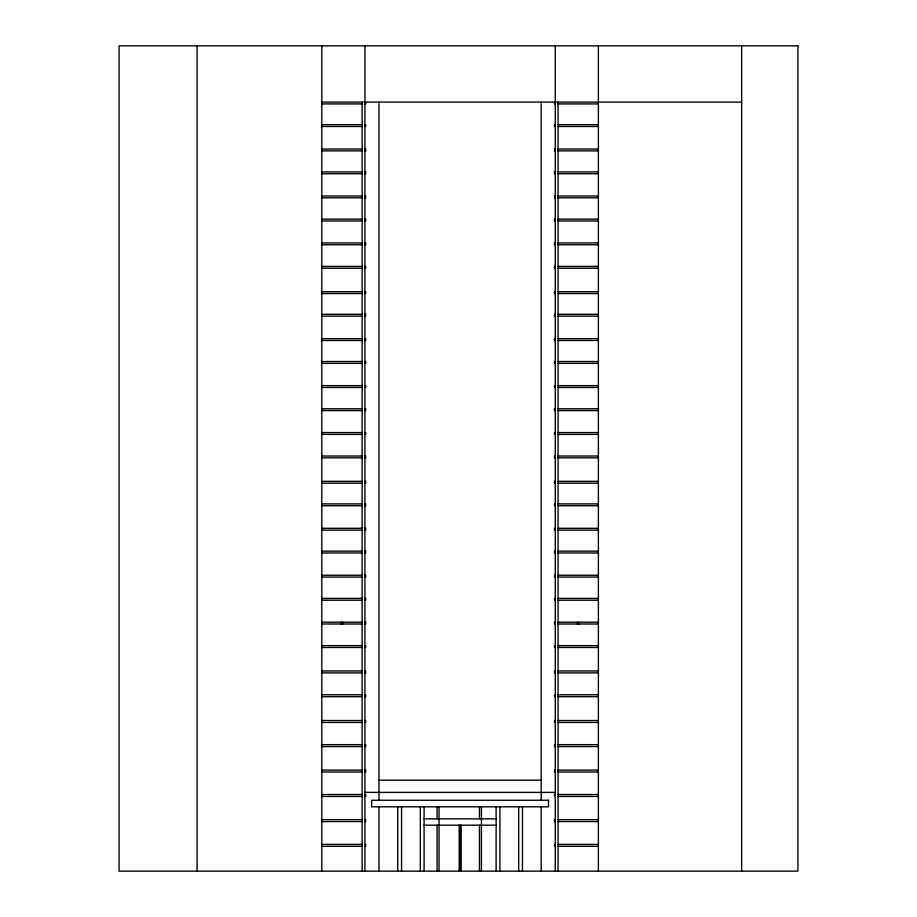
<?xml version="1.0" encoding="UTF-8"?>
<svg xmlns="http://www.w3.org/2000/svg" width="917" height="917" viewBox="0 0 917 917"><rect width="100%" height="100%" fill="white"/><g stroke="black" fill="none" stroke-linecap="round" stroke-linejoin="round"><path stroke-width="1.38" d="M321.798 102.108L741.658 102.108M321.798 103.93L362.112 103.93M364.92 103.93L365.677 103.93L365.677 102.108M555.266 103.93L554.51 103.93L554.51 102.108M558.075 103.93L598.388 103.93M321.798 124.678L362.112 124.678M364.92 124.678L365.677 124.678L365.677 126.489L364.92 126.489M555.266 124.678L554.51 124.678L554.51 126.489L555.266 126.489M558.075 124.678L598.388 124.678M321.798 126.489L362.112 126.489M558.075 126.489L598.388 126.489M321.798 149.058L362.112 149.058M364.92 149.058L365.677 149.058L365.677 150.881L364.92 150.881M555.266 149.058L554.51 149.058L554.51 150.881L555.266 150.881M558.075 149.058L598.388 149.058M321.798 150.881L362.112 150.881M558.075 150.881L598.388 150.881M321.798 171.915L362.112 171.915M364.92 171.915L365.677 171.915L365.677 173.737L364.92 173.737M555.266 171.915L554.51 171.915L554.51 173.737L555.266 173.737M558.075 171.915L598.388 171.915M321.798 173.737L362.112 173.737M558.075 173.737L598.388 173.737M321.798 196.009L362.112 196.009M364.92 196.009L365.677 196.009L365.677 197.831L364.92 197.831M555.266 196.009L554.51 196.009L554.51 197.831L555.266 197.831M558.075 196.009L598.388 196.009M321.798 197.831L362.112 197.831M558.075 197.831L598.388 197.831M321.798 219.163L362.112 219.163M364.92 219.163L365.677 219.163L365.677 220.974L364.92 220.974M555.266 219.163L554.51 219.163L554.51 220.974L555.266 220.974M558.075 219.163L598.388 219.163M321.798 220.974L362.112 220.974M558.075 220.974L598.388 220.974M321.798 242.959L362.112 242.959M364.92 242.959L365.677 242.959L365.677 244.77L364.92 244.77M555.266 242.959L554.51 242.959L554.51 244.77L555.266 244.77M558.075 242.959L598.388 242.959M321.798 244.77L362.112 244.77M558.075 244.77L598.388 244.77M321.798 266.4L362.112 266.4M364.92 266.4L365.677 266.4L365.677 268.223L364.92 268.223M555.266 266.4L554.51 266.4L554.51 268.223L555.266 268.223M558.075 266.4L598.388 266.4M321.798 268.223L362.112 268.223M558.075 268.223L598.388 268.223M321.798 291.721L362.112 291.721M364.92 291.721L365.677 291.721L365.677 293.543L364.92 293.543M555.266 291.721L554.51 291.721L554.51 293.543L555.266 293.543M558.075 291.721L598.388 291.721M321.798 293.543L362.112 293.543M558.075 293.543L598.388 293.543M321.798 314.29L362.112 314.29M364.92 314.29L365.677 314.29L365.677 316.113L364.92 316.113M555.266 314.29L554.51 314.29L554.51 316.113L555.266 316.113M558.075 314.29L598.388 314.29M321.798 316.113L362.112 316.113M558.075 316.113L598.388 316.113M321.798 338.671L362.112 338.671M364.92 338.671L365.677 338.671L365.677 340.494L364.92 340.494M555.266 338.671L554.51 338.671L554.51 340.494L555.266 340.494M558.075 338.671L598.388 338.671M321.798 340.494L362.112 340.494M558.075 340.494L598.388 340.494M321.798 361.527L362.112 361.527M364.92 361.527L365.677 361.527L365.677 363.35L364.92 363.35M555.266 361.527L554.51 361.527L554.51 363.35L555.266 363.35M558.075 361.527L598.388 361.527M321.798 363.35L362.112 363.35M558.075 363.35L598.388 363.35M321.798 385.621L362.112 385.621M364.92 385.621L365.677 385.621L365.677 387.444L364.92 387.444M555.266 385.621L554.51 385.621L554.51 387.444L555.266 387.444M558.075 385.621L598.388 385.621M321.798 387.444L362.112 387.444M558.075 387.444L598.388 387.444M321.798 408.776L362.112 408.776M364.92 408.776L365.677 408.776L365.677 410.598L364.92 410.598M555.266 408.776L554.51 408.776L554.51 410.598L555.266 410.598M558.075 408.776L598.388 408.776M321.798 410.598L362.112 410.598M558.075 410.598L598.388 410.598M321.798 432.572L362.112 432.572M364.92 432.572L365.677 432.572L365.677 434.394L364.92 434.394M555.266 432.572L554.51 432.572L554.51 434.394L555.266 434.394M558.075 432.572L598.388 432.572M321.798 434.394L362.112 434.394M558.075 434.394L598.388 434.394M321.798 456.013L362.112 456.013M364.92 456.013L365.677 456.013L365.677 457.835L364.92 457.835M555.266 456.013L554.51 456.013L554.51 457.835L555.266 457.835M558.075 456.013L598.388 456.013M321.798 457.835L362.112 457.835M558.075 457.835L598.388 457.835M321.798 481.345L362.112 481.345M364.92 481.345L365.677 481.345L365.677 483.167L364.92 483.167M555.266 481.345L554.51 481.345L554.51 483.167L555.266 483.167M558.075 481.345L598.388 481.345M321.798 483.167L362.112 483.167M558.075 483.167L598.388 483.167M321.798 503.903L362.112 503.903M364.92 503.903L365.677 503.903L365.677 505.726L364.92 505.726M555.266 503.903L554.51 503.903L554.51 505.726L555.266 505.726M558.075 503.903L598.388 503.903M321.798 505.726L362.112 505.726M558.075 505.726L598.388 505.726M321.798 528.295L362.112 528.295M364.92 528.295L365.677 528.295L365.677 530.118L364.92 530.118M555.266 528.295L554.51 528.295L554.51 530.118L555.266 530.118M558.075 528.295L598.388 528.295M321.798 530.118L362.112 530.118M558.075 530.118L598.388 530.118M321.798 551.151L362.112 551.151M364.92 551.151L365.677 551.151L365.677 552.974L364.92 552.974M555.266 551.151L554.51 551.151L554.51 552.974L555.266 552.974M558.075 551.151L598.388 551.151M321.798 552.974L362.112 552.974M558.075 552.974L598.388 552.974M321.798 575.246L362.112 575.246M364.92 575.246L365.677 575.246L365.677 577.057L364.92 577.057M555.266 575.246L554.51 575.246L554.51 577.057L555.266 577.057M558.075 575.246L598.388 575.246M321.798 577.057L362.112 577.057M558.075 577.057L598.388 577.057M321.798 598.388L362.112 598.388M364.92 598.388L365.677 598.388L365.677 600.211L364.92 600.211M555.266 598.388L554.51 598.388L554.51 600.211L555.266 600.211M558.075 598.388L598.388 598.388M321.798 600.211L362.112 600.211M558.075 600.211L598.388 600.211M321.798 622.184L362.112 622.184M364.92 622.184L365.677 622.184L365.677 624.007L364.92 624.007M555.266 622.184L554.51 622.184L554.51 624.007L555.266 624.007M558.075 622.184L598.388 622.184M321.798 624.007L362.112 624.007M558.075 624.007L598.388 624.007M321.798 645.637L362.112 645.637M364.92 645.637L365.677 645.637L365.677 647.459L364.92 647.459M555.266 645.637L554.51 645.637L554.51 647.459L555.266 647.459M558.075 645.637L598.388 645.637M321.798 647.459L362.112 647.459M558.075 647.459L598.388 647.459M321.798 670.957L362.112 670.957M364.92 670.957L365.677 670.957L365.677 672.883L364.92 672.883M555.266 670.957L554.51 670.957L554.51 672.883L555.266 672.883M558.075 670.957L598.388 670.957M321.798 672.883L362.112 672.883M558.075 672.883L598.388 672.883M321.798 694.788L362.112 694.788M364.92 694.788L365.677 694.788L365.677 696.702L364.92 696.702M555.266 694.788L554.51 694.788L554.51 696.702L555.266 696.702M558.075 694.788L598.388 694.788M321.798 696.702L362.112 696.702M558.075 696.702L598.388 696.702M321.798 720.533L362.112 720.533M364.92 720.533L365.677 720.533L365.677 722.447L364.92 722.447M555.266 720.533L554.51 720.533L554.51 722.447L555.266 722.447M558.075 720.533L598.388 720.533M321.798 722.447L362.112 722.447M558.075 722.447L598.388 722.447M321.798 744.661L362.112 744.661M364.92 744.661L365.677 744.661L365.677 746.576L364.92 746.576M555.266 744.661L554.51 744.661L554.51 746.576L555.266 746.576M558.075 744.661L598.388 744.661M321.798 746.576L362.112 746.576M558.075 746.576L598.388 746.576M321.798 770.097L362.112 770.097M364.92 770.097L365.677 770.097L365.677 772.011L364.92 772.011M555.266 770.097L554.51 770.097L554.51 772.011L555.266 772.011M558.075 770.097L598.388 770.097M321.798 772.011L362.112 772.011M558.075 772.011L598.388 772.011M378.985 780.184L541.202 780.184M364.92 792.391L555.266 792.391M321.798 794.535L362.112 794.535M364.92 794.535L365.677 794.535L365.677 796.46L364.92 796.46M555.266 794.535L554.51 794.535L554.51 796.46L555.266 796.46M558.075 794.535L598.388 794.535M321.798 796.46L362.112 796.46M558.075 796.46L598.388 796.46M424.078 818.858L496.108 818.858M321.798 819.66L362.112 819.66M364.92 819.66L365.677 819.66L365.677 821.586L364.92 821.586M555.266 819.66L554.51 819.66L554.51 821.586L555.266 821.586M558.075 819.66L598.388 819.66M321.798 821.586L362.112 821.586M558.075 821.586L598.388 821.586M424.078 825.197L496.108 825.197M321.798 844.408L362.112 844.408M364.92 844.408L365.677 844.408L365.677 846.334L364.92 846.334M555.266 844.408L554.51 844.408L554.51 846.334L555.266 846.334M558.075 844.408L598.388 844.408M321.798 846.334L362.112 846.334M558.075 846.334L598.388 846.334M741.658 45.85L741.658 871.15M598.388 45.85L598.388 871.15M578.891 622.184L578.891 624.007M577.446 622.184L577.446 624.007M558.075 102.108L558.075 871.15M555.266 45.85L555.266 871.15M541.202 102.108L541.202 800.266M541.202 806.822L541.202 871.15M522.449 806.822L522.449 871.15M518.69 806.822L518.69 871.15M499.937 806.822L499.937 871.15M496.108 806.822L496.108 871.15M481.425 806.822L481.425 871.15M479.465 806.822L479.465 818.858M479.465 825.197L479.465 871.15M461.171 825.197L461.171 871.15M460.196 825.197L460.196 871.15M459.211 825.197L459.211 871.15M439.048 806.822L439.048 871.15M437.088 806.822L437.088 818.858M437.088 825.197L437.088 871.15M424.078 806.822L424.078 871.15M420.318 806.822L420.318 871.15M401.566 806.822L401.566 871.15M397.737 806.822L397.737 871.15M378.985 102.108L378.985 800.266M378.985 806.822L378.985 871.15M364.92 45.85L364.92 871.15M362.112 102.108L362.112 871.15M342.603 622.184L342.603 624.007M341.158 622.184L341.158 624.007M321.798 45.85L321.798 871.15M197.086 45.85L197.086 871.15M797.916 45.85L119.084 45.85L119.084 871.15L797.916 871.15L797.916 45.85M548.515 800.266L371.672 800.266L371.672 806.822L548.515 806.822L548.515 800.266"/></g></svg>
